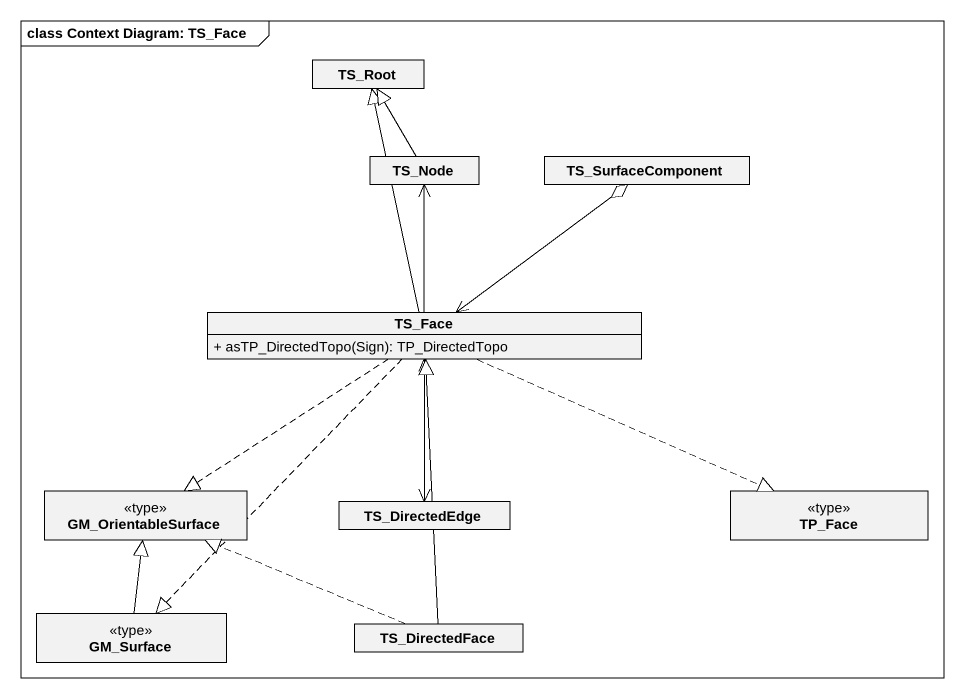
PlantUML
@startuml
mainframe class Context Diagram: TS_Face
hide circle
hide empty members
skinparam classAttributeIconSize 0
class TS_Root
class TS_Node
class TS_SurfaceComponent
class TS_Face {
  + asTP_DirectedTopo(Sign): TP_DirectedTopo
}
class GM_OrientableSurface <<type>>
class TS_DirectedEdge
class TP_Face <<type>>
class GM_Surface <<type>>
class TS_DirectedFace
TS_Node -up-|> TS_Root
TS_Face -up-|> TS_Root
TS_Face -up-> TS_Node
TS_Face <-up-o TS_SurfaceComponent
TS_Face ..|> GM_OrientableSurface
TS_Face <--> TS_DirectedEdge
TS_Face .right.|> TP_Face
TS_Face ..|> GM_Surface
GM_Surface -up-|> GM_OrientableSurface
TS_DirectedFace -up-|> TS_Face
TS_DirectedFace .left.|> GM_OrientableSurface
@enduml
